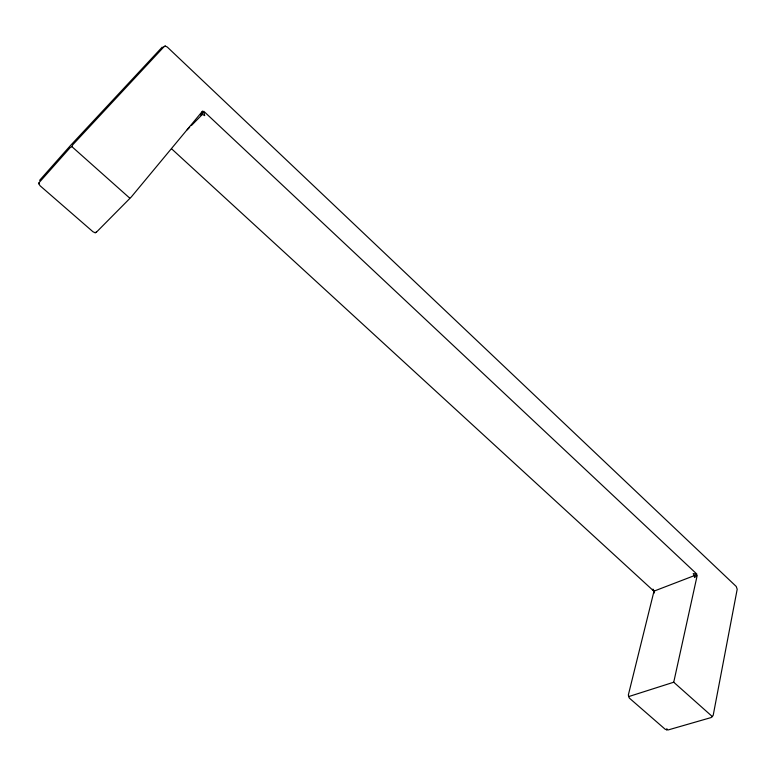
<?xml version="1.0" encoding="UTF-8"?>
<svg xmlns="http://www.w3.org/2000/svg" width="776" height="776" viewBox="0 0 776 776"><rect width="100%" height="100%" fill="white"/><g stroke="black" fill="none" stroke-linecap="round" stroke-linejoin="round"><path stroke-width="1.16" d="M712.349 716.587L673.733 682.22L697.236 575.249L694.559 577.577L694.355 575.482L693.172 573.58L696.829 574.075L203.787 111.288L204.709 115.634L202.391 114.392L200.557 114.935L202.575 111.084L131.319 196.939L96.282 232.325L95.138 232.732L93.013 231.781L40.061 185.745L38.8 183.737L39.12 182.583L70.141 147.653L71.819 146.577L72.76 144.773L164.279 46.434L165.298 46.056L167.286 47.055L736.211 586.452L737.2 589.217L713.212 715.23L712.349 716.587L711.126 717.558L668.155 729.944L666.632 729.779L665.129 729.207L629.317 698.07L628.327 695.053L653.819 591.913L654.265 593.019L654.1 590.963L652.946 589.11L653.431 590.769L171.777 148.982M666.632 729.779L666.904 728.625M203.118 112.054L202.391 114.392L191.381 125.566M38.8 183.737L39.295 182.457M39.595 180.362L70.597 145.403L162.232 47.093M187.152 129.854L189.684 127.283M653.557 591.302L696.382 574.841M95.138 232.732L96.302 232.063M164.124 46.657L165.298 46.056M628.531 696.635L673.733 682.22M129.67 198.064L71.819 146.577"/></g></svg>
